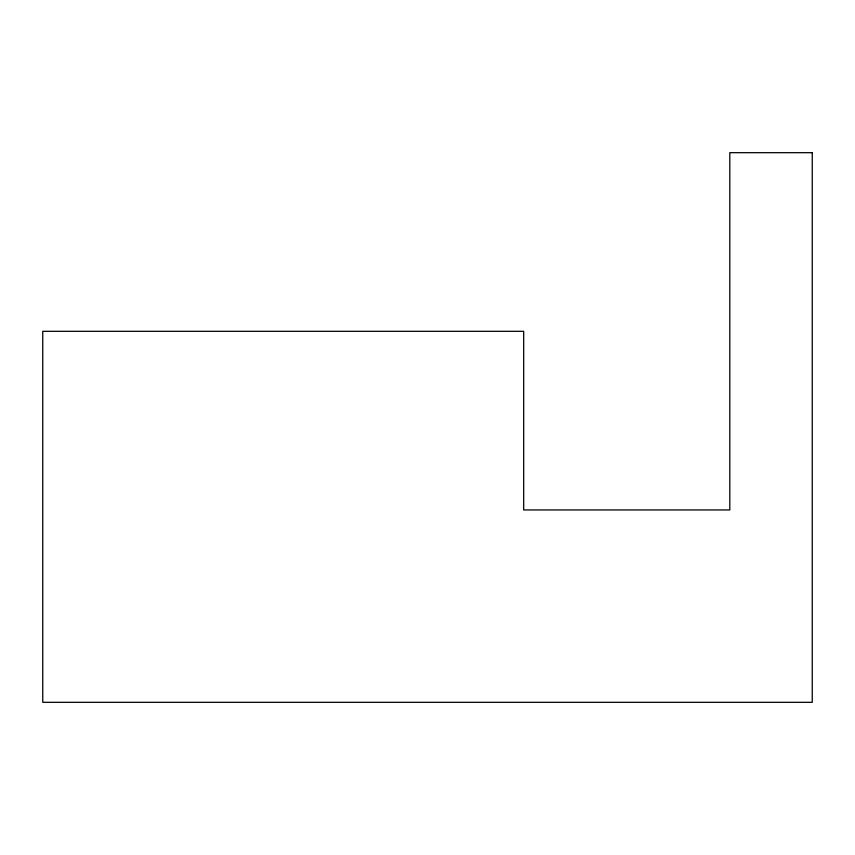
<?xml version="1.0" encoding="UTF-8"?>
<svg xmlns="http://www.w3.org/2000/svg" width="855" height="855" viewBox="0 0 855 855"><rect width="100%" height="100%" fill="white"/><g stroke="black" fill="none" stroke-linecap="round" stroke-linejoin="round"><path stroke-width="1.28" d="M812.25 152.682L729.807 152.682L729.807 509.943L523.688 509.943L523.688 331.312L42.75 331.312L42.75 702.318L812.25 702.318L812.25 152.682"/></g></svg>
